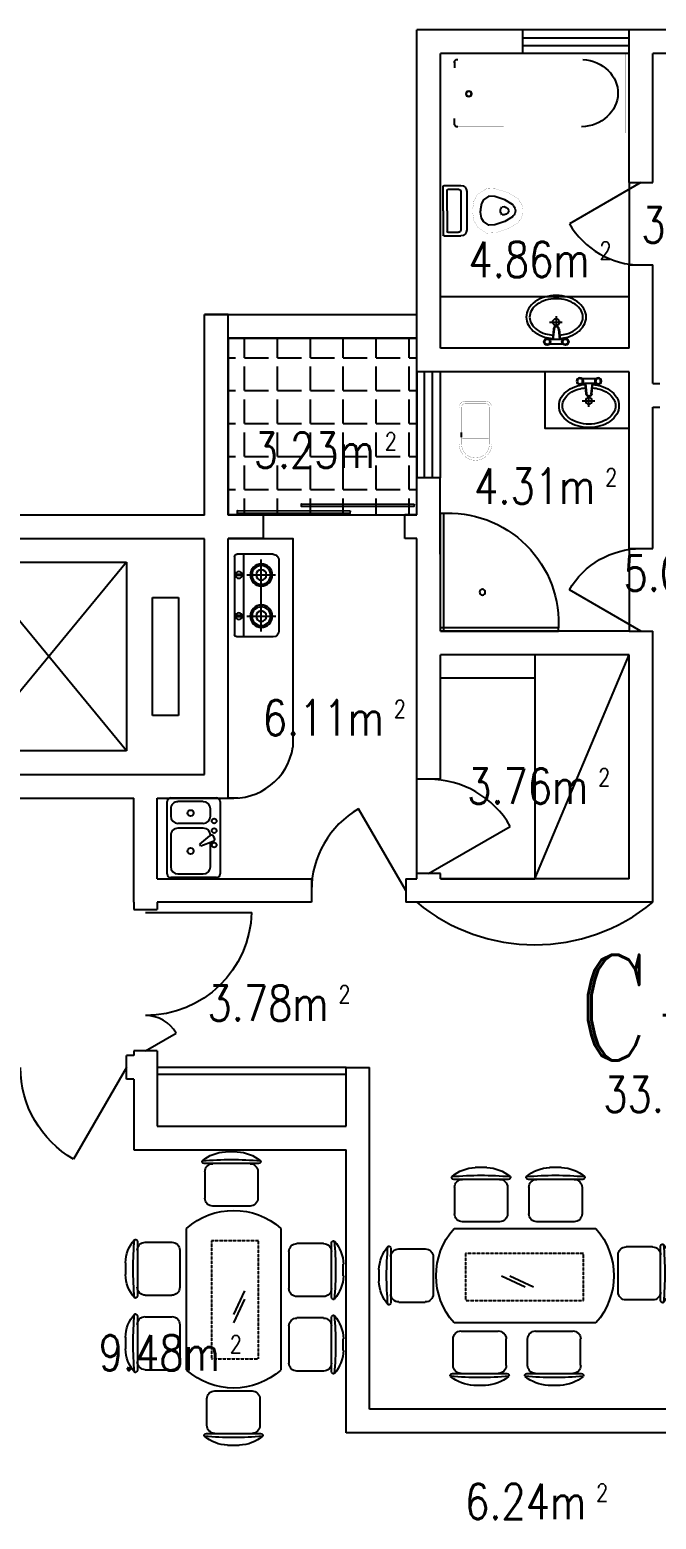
# Model space of a CAD drawing. Header units: millimetres. Extents: x 879 to 37248, y 402 to 36770.
# Drawn here: x 19767 to 25078, y 9015 to 21648 of the extents above; entities that cross this region are included whole.
import ezdxf
from ezdxf.enums import TextEntityAlignment as Align

# ---------------------------------------------------------------- set-up
doc = ezdxf.new("R2010")
doc.units = ezdxf.units.MM
doc.linetypes.add('DASH', pattern=[0.35, 0.25, -0.1])
for name, color, linetype in [('GROUND', 2, 'Continuous'), ('PJ', 8, 'Continuous'), ('PUB_TEXT', 7, 'Continuous'), ('PUB_WINDW', 7, 'Continuous'), ('STAIR', 2, 'Continuous'), ('WALL', 255, 'Continuous'), ('WD', 7, 'Continuous'), ('WINDOW', 2, 'Continuous')]:
    doc.layers.add(name, color=color, linetype=linetype)
doc.styles.add('_ROMANC', font='ROMANC.shx', dxfattribs={"width": 0.75})
doc.styles.add('DIM_FONT', font='SIMPLEX', dxfattribs={"width": 0.8})
doc.styles.add('SIMPLEX', font='SIMPLEX.SHX')
doc.styles.get("Standard").update_dxf_attribs({"font": 'arial.ttf'})

# ---------------------------------------------------------------- blocks, each defined once
blk = doc.blocks.new('_DBLK')
blk.add_line((-0.5, 0), (0, -0.866))
blk.add_arc((-0.5, 0), 1, 300, 0)
at = {"style": 'SIMPLEX', "flags": 9}
blk.add_attdef('A', text='', height=1, dxfattribs=at).set_placement((0, 1.5), align=Align.MIDDLE)
blk = doc.blocks.new('_C7SFU')
for p, q in [((166, 1329), (265, 1329)), ((797, 1329), (897, 1329)), ((-14, 1229), (446, 1229)), ((-9, 1161), (-9, 936)), ((441, 1161), (441, 936)), ((617, 1229), (1077, 1229)), ((622, 1161), (622, 936)), ((1072, 1161), (1072, 936)), ((1200, 800), (0, 800)), ((58, 869), (373, 869)), ((690, 869), (1005, 869)), ((-538, 168), (-538, 628)), ((-470, 623), (-245, 623)), ((-178, 240), (-178, 555)), ((1390, 538), (1390, 223)), ((1682, 605), (1457, 605)), ((1750, 610), (1750, 150)), ((-638, 348), (-638, 447)), ((1850, 430), (1850, 331)), ((-470, 173), (-245, 173)), ((1682, 155), (1457, 155)), ((0, 0), (1200, 0)), ((2, -350), (2, -125)), ((385, -57), (70, -57)), ((452, -350), (452, -125)), ((634, -350), (634, -125)), ((1016, -57), (701, -57)), ((1084, -350), (1084, -125)), ((457, -417), (-3, -417)), ((1089, -417), (629, -417)), ((277, -517), (178, -517)), ((908, -517), (809, -517))]:
    blk.add_line(p, q)
at = {"linetype": 'DASH'}
blk.add_lwpolyline([(95, 611), (1095, 611), (1095, 212), (95, 212)], close=True, dxfattribs=at)
for points in [[(401, 400), (601, 494)], [(471, 400), (671, 494)]]:
    blk.add_lwpolyline(points)
for centre, radius, start, end in [((176, 1014), 316, 91.7651, 130.7265), ((216, -1449), 2713, 84.8023, 95.1977), ((255, 1014), 316, 49.2735, 88.2349), ((807, 1014), 316, 91.7651, 130.7265), ((847, -1449), 2713, 84.8023, 95.1977), ((887, 1014), 316, 49.2735, 88.2349), ((-24, 1245), 10, 130.7265, 202.67), ((-14, 1249), 20, 202.67, 270), ((58, 1161), 67.5, 90, 180), ((373, 1161), 67.5, 0, 90), ((446, 1249), 20, 270, 337.33), ((455, 1245), 10, 337.33, 49.2735), ((608, 1245), 10, 130.7265, 202.67), ((617, 1249), 20, 202.67, 270), ((690, 1161), 67.5, 90, 180), ((1005, 1161), 67.5, 0, 90), ((1077, 1249), 20, 270, 337.33), ((1086, 1245), 10, 337.33, 49.2735), ((58, 936), 67.5, 180, 270), ((373, 936), 67.5, 270, 0), ((690, 936), 67.5, 180, 270), ((1005, 936), 67.5, 270, 0), ((449, 400), 602, 138.3193, 221.6807), ((751, 400), 602, 318.3193, 41.6807), ((-322, 438), 316, 139.2735, 178.2349), ((2140, 398), 2713, 174.8023, 185.1977), ((-554, 637), 10, 67.33, 139.2735), ((-558, 628), 20, 0, 67.33), ((-470, 555), 67.5, 90, 180), ((-245, 555), 67.5, 0, 90), ((1457, 538), 67.5, 90, 180), ((1682, 538), 67.5, 0, 90), ((1770, 610), 20, 112.67, 180), ((1766, 619), 10, 40.7265, 112.67), ((-928, 380), 2713, 354.8023, 5.1977), ((1534, 420), 316, 1.7651, 40.7265), ((-322, 358), 316, 181.7651, 220.7265), ((1534, 340), 316, 319.2735, 358.2349), ((-554, 159), 10, 220.7265, 292.67), ((-558, 168), 20, 292.67, 0), ((-470, 240), 67.5, 180, 270), ((-245, 240), 67.5, 270, 0), ((1457, 223), 67.5, 180, 270), ((1682, 223), 67.5, 270, 0), ((1770, 150), 20, 180, 247.33), ((1766, 141), 10, 247.33, 319.2735), ((70, -125), 67.5, 90, 180), ((385, -125), 67.5, 0, 90), ((701, -125), 67.5, 90, 180), ((1016, -125), 67.5, 0, 90), ((70, -350), 67.5, 180, 270), ((385, -350), 67.5, 270, 0), ((701, -350), 67.5, 180, 270), ((1016, -350), 67.5, 270, 0), ((-12, -433), 10, 157.33, 229.2735), ((-3, -437), 20, 90, 157.33), ((188, -202), 316, 229.2735, 268.2349), ((227, 2261), 2713, 264.8023, 275.1977), ((267, -202), 316, 271.7651, 310.7265), ((457, -437), 20, 22.67, 90), ((467, -433), 10, 310.7265, 22.67), ((629, -437), 20, 90, 157.33), ((620, -433), 10, 157.33, 229.2735), ((859, 2261), 2713, 264.8023, 275.1977), ((819, -202), 316, 229.2735, 268.2349), ((899, -202), 316, 271.7651, 310.7265), ((1089, -437), 20, 22.67, 90), ((1098, -433), 10, 310.7265, 22.67)]:
    blk.add_arc(centre, radius, start, end)
at = {"style": 'DIM_FONT', "width": 0.8, "flags": 9}
for tag in ['XSIZE', 'YSIZE']:
    blk.add_attdef(tag, (0, 0), '', height=0.5, dxfattribs=at)
blk = doc.blocks.new('M_A2ZXL')
blk.add_line((-0.472, 0), (-0.472, -1))
blk.add_arc((-0.5, 0), 1, 271.6231, 0)
blk = doc.blocks.new('M_E29JIV')
at = {"color": 0, "linetype": 'ByBlock'}
for p, q in [((0, -307), (0, 307)), ((31, 338), (419, 338)), ((358, 307), (143, 307)), ((450, 307), (450, -307)), ((82, 245), (82, 40)), ((419, -20), (419, 245)), ((48, 2), (57, -12)), ((59, 31), (163, 70)), ((173, 53), (87, -18)), ((163, 70), (173, 53)), ((143, -82), (358, -82)), ((358, -123), (143, -123)), ((82, -184), (82, -245)), ((419, -245), (419, -184)), ((419, -338), (31, -338)), ((143, -307), (358, -307))]:
    blk.add_line(p, q, dxfattribs=at)
for centre, radius in [((251, 112), 25.6), ((51, 61), 20.5), ((51, -61), 20.5), ((51, -143), 20.5), ((251, -210), 25.6)]:
    blk.add_circle(centre, radius, dxfattribs=at)
for centre, radius, start, end in [((31, 307), 30.7, 90, 180), ((143, 245), 61.4, 90, 180), ((358, 245), 61.4, 0, 90), ((419, 307), 30.7, 0, 90), ((66, 12), 20.5, 110.5377, 210), ((74, -2), 20.5, 210, 309.4623), ((143, -20), 61.4, 180, 270), ((143, -184), 61.4, 90, 180), ((358, -20), 61.4, 270, 0), ((358, -184), 61.4, 0, 90), ((143, -245), 61.4, 180, 270), ((358, -245), 61.4, 270, 0), ((31, -307), 30.7, 180, 270), ((419, -307), 30.7, 270, 0)]:
    blk.add_arc(centre, radius, start, end, dxfattribs=at)
at = {"style": 'DIM_FONT', "width": 0.8, "flags": 9}
for tag in ['XSIZE', 'YSIZE']:
    blk.add_attdef(tag, (0, 0), '', height=0.5, dxfattribs=at)
blk = doc.blocks.new('_E2UJB')
at = {"rotation": 180}
blk.add_blockref('M_E29JIV', (450, 0), dxfattribs=at)
at = {"style": 'DIM_FONT', "width": 0.8, "flags": 9}
for tag in ['XSIZE', 'YSIZE']:
    blk.add_attdef(tag, (0, 0), '', height=0.5, dxfattribs=at)
blk = doc.blocks.new('M_A14NPV')
for points in [[(0.632, 0.226), (0.629, 0.208), (-0.164, 0.208), (-0.164, 0.229)], [(0.18, 0.178), (0.177, 0.16), (-0.617, 0.16), (-0.617, 0.181)]]:
    blk.add_lwpolyline(points, close=True)
blk = doc.blocks.new('QIZ')
for p, q in [((100, 525), (-206, 525)), ((-150, -175), (-150, 525)), ((-226, -155), (-226, 505)), ((0, 479), (0, -131)), ((150, -125), (150, 475)), ((-123, 350), (123, 350)), ((-123, 0), (120, 0)), ((100, -175), (-206, -175))]:
    blk.add_line(p, q)
for points in [[(-213, 345), (-213, 353), (-166, 353), (-166, 345)], [(-213, -5), (-213, 3), (-166, 3), (-166, -5)]]:
    blk.add_lwpolyline(points, close=True)
for centre, radius in [((0, 350), 94.3), ((0, 350), 79.3), ((0, 350), 44.3), ((-190, 350), 28.2), ((-190, 0), 28.2), ((0, 0), 94.3), ((0, 0), 79.3), ((0, 0), 44.3)]:
    blk.add_circle(centre, radius)
for centre, radius, start, end in [((-206, 505), 20, 90, 180), ((100, 475), 50, 0, 90), ((100, -125), 50, 270, 0), ((-206, -155), 20, 180, 270)]:
    blk.add_arc(centre, radius, start, end)
blk = doc.blocks.new('_E3UGD')
blk.add_blockref('QIZ', (-150, -175))
at = {"style": 'DIM_FONT', "width": 0.8, "flags": 9}
for tag in ['XSIZE', 'YSIZE']:
    blk.add_attdef(tag, (0, 0), '', height=0.5, dxfattribs=at)
blk = doc.blocks.new('_E13ADP')
at = {"layer": 'PJ'}
for points in [[(-30, 0), (-30, -1000)], [(-30, 0), (970, 0)], [(0, 0), (0, -1000)], [(-30, -30), (970, -30)]]:
    blk.add_lwpolyline(points, dxfattribs=at)
blk.add_circle((326, -331), 24.8, dxfattribs=at)
blk.add_arc((38, -68), 934, 265.812, 4.188, dxfattribs=at)
at = {"style": 'DIM_FONT', "width": 0.8, "flags": 9}
for tag in ['XSIZE', 'YSIZE']:
    blk.add_attdef(tag, (0, 0), '', height=0.5, dxfattribs=at)
blk = doc.blocks.new('MIANP')
for p, q in [((9, 284), (9, 183)), ((-49, 232), (63, 232)), ((-14, 169), (-24, 77)), ((-9, 169), (-19, 77)), ((31, 169), (41, 77)), ((36, 169), (46, 77)), ((71, 77), (-48, 77)), ((71, 35), (-48, 35))]:
    blk.add_line(p, q)
for points in [[(45, 85, 0.047273), (114, 98, 0.082314), (197, 138, 0.106842), (258, 203, 0.13438), (278, 276, 0.13438), (258, 349, 0.106842), (197, 415, 0.082314), (114, 455, 0.07067), (10, 469, 0.07067), (-93, 455, 0.082314), (-176, 415, 0.106842), (-237, 349, 0.13438), (-257, 276, 0.13438)], [(42, 115, 0.047273), (106, 127, 0.082314), (180, 162, 0.106842), (232, 219, 0.13438), (248, 276, 0.13438), (232, 334, 0.106842), (180, 390, 0.082314), (106, 426, 0.07067), (10, 439, 0.07067), (-85, 426, 0.082314), (-159, 390, 0.106842), (-211, 334, 0.13438), (-227, 276, 0.13438)], [(-257, 276, 0.13438), (-237, 203, 0.106842), (-176, 138, 0.082314), (-93, 98, 0.048274), (-23, 85, 0.048274)], [(-227, 276, 0.13438), (-211, 219, 0.106842), (-159, 162, 0.082314), (-85, 127, 0.048274), (-20, 115, 0.048274)]]:
    blk.add_lwpolyline(points, format="xyb")
for centre, radius in [((9, 232), 29.7), ((-70, 56), 30.2), ((-70, 56), 23.5), ((92, 56), 30.2), ((92, 56), 23.5)]:
    blk.add_circle(centre, radius)
for radius in [24.8, 19.8]:
    blk.add_arc((11, 169), radius, 0, 180)
blk = doc.blocks.new('_E4UDG')
at = {"xscale": 0.9499999999999998, "yscale": 0.9499999999999998, "zscale": 0.9499999999999998, "rotation": 270}
blk.add_blockref('MIANP', (-417, 10), dxfattribs=at)
at = {"style": 'DIM_FONT', "width": 0.8, "flags": 9}
for tag in ['XSIZE', 'YSIZE']:
    blk.add_attdef(tag, (0, 0), '', height=0.5, dxfattribs=at)
blk = doc.blocks.new('M_E2')
blk.add_line((-306, -118), (-266, -118))
at = {"const_width": 1.5}
for points in [[(-366, 138, 0.97895), (-366, -138, 0.97895)], [(0, 88, 0.462192), (-59, 137, 0.462192)], [(-366, 118, 0.97895), (-366, -118, 0.97895)], [(-306, 118, 0.414214), (-316, 108, 0.414214)], [(-20, 88, 0.414214), (-50, 118, 0.414214)], [(-316, -108, 0.414214), (-306, -118, 0.414214)], [(-59, -137, 0.462192), (0, -88, 0.462192)], [(-50, -118, 0.414214), (-20, -88, 0.414214)]]:
    blk.add_lwpolyline(points, format="xyb", dxfattribs=at)
for points in [[(-366, 137), (-59, 137)], [(-316, 118), (-366, 118)], [(-340, 118), (-266, 118)], [(-316, 108), (-316, -108)], [(-50, 118), (-267, 118)], [(-20, -88), (-20, 88)], [(0, 88), (0, -88)], [(-316, -118), (-366, -118)], [(-340, -118), (-266, -118)], [(-266, -118), (-50, -118)], [(-381, -137), (-59, -137)]]:
    blk.add_lwpolyline(points, dxfattribs=at)
at = {"width": 0.8, "flags": 9}
for tag in ['XSIZE', 'YSIZE']:
    blk.add_attdef(tag, (0, 0), '', height=0.5, dxfattribs=at)
blk = doc.blocks.new('_WBLK')
for p, q in [((-0.5, 0.5), (0.5, 0.5)), ((0.5, 0.167), (-0.5, 0.167)), ((0.5, -0.167), (-0.5, -0.167)), ((-0.5, -0.5), (0.5, -0.5))]:
    blk.add_line(p, q)
at = {"style": 'SIMPLEX', "flags": 9}
blk.add_attdef('A', text='', height=1, dxfattribs=at).set_placement((0, 1.5), align=Align.MIDDLE)
blk = doc.blocks.new('M_E4')
for p, q in [((670, -80), (670, -137)), ((670, -86), (670, -97)), ((670, -663), (670, -614))]:
    blk.add_line(p, q)
at = {"const_width": 1.5}
for points in [[(-750, -750), (-750, 0)], [(-750, 0), (750, 0)], [(750, 0), (750, -750)], [(608, -56), (640, -56)], [(670, -90), (670, -656)], [(670, -663), (670, -655)], [(750, -750), (-750, -750)]]:
    blk.add_lwpolyline(points, dxfattribs=at)
for points in [[(-399, -56, 0.930688), (-388, -693, 0.930688)], [(670, -86, 0.414214), (640, -56, 0.414214)], [(670, -90, 0.041784), (670, -85, 0.412615)], [(640, -693, 0.414214), (670, -663, 0.414214)]]:
    blk.add_lwpolyline(points, format="xyb", dxfattribs=at)
at = {"const_width": 1.5, "flags": 128}
for points in [[(-399, -56), (608, -56)], [(-399, -694), (645, -692)]]:
    blk.add_lwpolyline(points, dxfattribs=at)
for radius in [25, 23]:
    blk.add_circle((550, -381), radius)
blk.add_arc((640, -663), 30, 270, 280.176)
at = {"width": 0.8, "flags": 9}
for tag in ['XSIZE', 'YSIZE']:
    blk.add_attdef(tag, (0, 0), '', height=0.5, dxfattribs=at)
blk = doc.blocks.new('M_E7')
for p, q in [((-201, 62), (-201, -265)), ((-10, 112), (-151, 112)), ((-150, 61), (-150, -264)), ((-41, 81), (-130, 81)), ((-36, -102), (-36, 76)), ((0, -102), (0, 102)), ((-36, -102), (-36, -279)), ((0, -102), (0, -305)), ((-10, -315), (-151, -315)), ((-41, -284), (-130, -284))]:
    blk.add_line(p, q)
at = {"const_width": 1}
for points in [[(-651, -24), (-637, -1), (-550, 51), (-451, 83), (-371, 88), (-294, 37), (-262, -18), (-252, -84), (-252, -102)], [(-651, -180), (-637, -202), (-550, -254), (-451, -287), (-371, -292), (-294, -240), (-262, -186), (-252, -119), (-252, -102)]]:
    blk.add_lwpolyline(points, dxfattribs=at)
for points in [[(-597, -59), (-590, -49), (-523, -9), (-438, 19), (-389, 22), (-343, -9), (-325, -40), (-317, -89), (-317, -102)], [(-596, -145), (-590, -154), (-523, -194), (-438, -222), (-389, -225), (-343, -194), (-325, -164), (-317, -114), (-317, -102)]]:
    blk.add_lwpolyline(points)
blk.add_lwpolyline([(-644, -15, 0.39866), (-643, -191, 0.39866)], format="xyb", dxfattribs=at)
for centre, radius, start, end in [((-151, 62), 50, 90, 180), ((-130, 61), 20, 90, 180), ((-41, 76), 5, 0, 90), ((-10, 102), 10, 0, 90), ((-551, -102), 62.6, 137.0381, 223.979), ((-511, -114), 47.8, 77.2641, 164.6652), ((-511, -89), 47.8, 195.3348, 282.7359), ((-541, -103), 54.1, 1.1332, 40.3816), ((-541, -101), 54.1, 319.6184, 358.8668), ((-151, -265), 50, 180, 270), ((-130, -264), 20, 180, 270), ((-41, -279), 5, 270, 0), ((-10, -305), 10, 270, 0)]:
    blk.add_arc(centre, radius, start, end)
at = {"width": 0.8, "flags": 9}
for tag in ['XSIZE', 'YSIZE']:
    blk.add_attdef(tag, (0, 0), '', height=0.5, dxfattribs=at)
blk = doc.blocks.new('1T4F52深新月')
at = {"layer": 'WD'}
h = blk.add_hatch(dxfattribs=at)
h.set_pattern_fill('ANGLE', color=256, scale=40, style=0)
h.set_pattern_definition([(90, (49247.31, -27513.9), (279.4, 1e-12), [203.2, -76.2]), (2e-13, (49247.31, -27513.9), (1e-12, -279.4), [203.2, -76.2])])
h.paths.add_polyline_path([(6022.1, -14382.1), (6022.1, -12884.5), (4421.7, -12884.5), (4421.7, -14382.1)])
at = {"layer": 'GROUND'}
for p, q in [((7822.1, -11562.9), (7822.1, -12262.9)), ((7822.1, -14668.7), (7822.1, -15368.7)), ((6022.1, -17424.7), (6022.1, -16624.7))]:
    blk.add_line(p, q, dxfattribs=at)
at = {"layer": 'STAIR'}
for p, q in [((3561.7, -16384.5), (2241.7, -14784.5)), ((3561.7, -14784.5), (2241.7, -16384.5)), ((2241.7, -14784.5), (3561.7, -14784.5)), ((3561.7, -14784.5), (3561.7, -16384.5)), ((3781.7, -16084.5), (3781.7, -15084.5)), ((3781.7, -15084.5), (4001.7, -15084.5)), ((4001.7, -15084.5), (4001.7, -16084.5)), ((4001.7, -16084.5), (3781.7, -16084.5)), ((3561.7, -16384.5), (2241.7, -16384.5))]:
    blk.add_line(p, q, dxfattribs=at)
at = {"layer": 'WALL'}
for p, q in [((6021.2, -13169), (6022.1, -10268.7)), ((6922.1, -10268.7), (6022.1, -10268.7)), ((6922.1, -10468.7), (6922.1, -10268.7)), ((9022.1, -10268.7), (7822.1, -10268.7)), ((7822.1, -10468.7), (7822.1, -10268.7)), ((6222.1, -12968.7), (6222.1, -10468.7)), ((6922.1, -10468.7), (6222.1, -10468.7)), ((7822.1, -11562.9), (7822.1, -10468.7)), ((9222.1, -10468.7), (8022.1, -10468.7)), ((8022.1, -11562.9), (8022.1, -10468.7)), ((7822.1, -11562.9), (8022.1, -11562.9)), ((7822.1, -12968.7), (7822.1, -12262.9)), ((7822.1, -12262.9), (8022.1, -12262.9)), ((8022.1, -13268.7), (8022.1, -12262.9)), ((4221.7, -14384.5), (4221.7, -12684.5)), ((4421.7, -12684.5), (4221.7, -12684.5)), ((4421.7, -14382.1), (4421.7, -12684.5)), ((7822.1, -12968.7), (6222.1, -12968.7)), ((6221.2, -13169), (6021.2, -13169)), ((6222.1, -13168.7), (6040.1, -13168.9)), ((7822.1, -13168.7), (6222.1, -13168.7)), ((7822.1, -14668.7), (7822.1, -13168.7)), ((8022.1, -13268.7), (8082.1, -13268.7)), ((8022.1, -14668.7), (8022.1, -13468.7)), ((8022.1, -13468.7), (8082.1, -13468.7)), ((6022.1, -14382.1), (6021.2, -14069)), ((6221.2, -14069), (6021.2, -14069)), ((6222.1, -15368.7), (6221.2, -14069)), ((4221.7, -14384.5), (1963.1, -14384.5)), ((4721.7, -14382.1), (4421.7, -14382.1)), ((4721.7, -14582.1), (4721.7, -14382.1)), ((6022.1, -14382.1), (5921.7, -14382.1)), ((5921.7, -14582.1), (5921.7, -14382.1)), ((4221.7, -14584.5), (2021.7, -14584.5)), ((4221.7, -16584.5), (4221.7, -14584.5)), ((4421.7, -16784.5), (4421.7, -14582.1)), ((4721.7, -14582.1), (4421.7, -14582.1)), ((6022.1, -14582.1), (5921.7, -14582.1)), ((6022.1, -16624.7), (6022.1, -14582.1)), ((7822.1, -14668.7), (8022.1, -14668.7)), ((7822.1, -15368.7), (6222.1, -15368.7)), ((7822.1, -15368.7), (8022.1, -15368.7)), ((7822.1, -15368.7), (7822.1, -15368.7)), ((8022.1, -17668.7), (8022.1, -15368.7)), ((6222.1, -16624.7), (6222.1, -15568.7)), ((7822.1, -15568.7), (6222.1, -15568.7)), ((7822.1, -17468.7), (7822.1, -15568.7)), ((2035, -16584.5), (3321.7, -16584.5)), ((3321.7, -16584.5), (4221.7, -16584.5)), ((6222.1, -16624.7), (6022.1, -16624.7)), ((1821.7, -16784.5), (3621.7, -16784.5)), ((3622, -17384.9), (3621.7, -16784.5)), ((3821.7, -16784.5), (4421.7, -16784.5)), ((3822.1, -17468.7), (3821.7, -16784.5)), ((3622.1, -17668.7), (3622, -17384.9)), ((6022.1, -17468.7), (6022.1, -17424.7)), ((6222.1, -17424.7), (6022.1, -17424.7)), ((6222.1, -17468.7), (6222.1, -17424.7)), ((3822.1, -17468.7), (5129.1, -17468.7)), ((5129.1, -17468.7), (5129.1, -17668.7)), ((5929.1, -17468.7), (5929.1, -17668.7)), ((5929.1, -17468.7), (6022.1, -17468.7)), ((7822.1, -17468.7), (6222.1, -17468.7)), ((3622.1, -17668.7), (3622.1, -17668.7)), ((3622.1, -17668.7), (3622.1, -17728.7)), ((5129.1, -17668.7), (3822.1, -17668.7)), ((3822.1, -17668.7), (3822.1, -17728.7)), ((6022.1, -17668.7), (5929.1, -17668.7)), ((8022.1, -17668.7), (6022.1, -17668.7)), ((3622.1, -17728.7), (3822.1, -17728.7)), ((3622.1, -18928.7), (3622.1, -18968.7)), ((3822.1, -18928.7), (3622.1, -18928.7)), ((3822.1, -18928.7), (3822.1, -18968.7)), ((3562.1, -19168.7), (3562.1, -18968.7)), ((3622.1, -18968.7), (3562.1, -18968.7)), ((3822.1, -18968.7), (3822.1, -19568.7)), ((5422.1, -19568.7), (5422.1, -19068.7)), ((5422.1, -19068.7), (5622.1, -19068.7)), ((5422.1, -19068.7), (5622.1, -19068.7)), ((5622.1, -19568.7), (5622.1, -19068.7)), ((3622.1, -19168.7), (3562.1, -19168.7)), ((3622.1, -19168.7), (3622.1, -19768.7)), ((3822.1, -19568.7), (5422.1, -19568.7)), ((5622.1, -21968.7), (5622.1, -19568.7)), ((3622.1, -19768.7), (5422.1, -19768.7)), ((5422.1, -22168.7), (5422.1, -19768.7)), ((12922.1, -21968.7), (5622.1, -21968.7)), ((9922.1, -22168.7), (5422.1, -22168.7))]:
    blk.add_line(p, q, dxfattribs=at)
at = {"layer": 'WD'}
for points in [[(7822.1, -12533), (6222.1, -12533)], [(7107.3, -13168.7), (7107.3, -13646.8), (7822.1, -13646.8)], [(4421.7, -14582.1), (4971.7, -14582.1), (4971.7, -16353)], [(7822.1, -15568.7), (7022.1, -15568.7), (7022.1, -17468.7), (7822.1, -15568.7)], [(7022.1, -15768.7), (6222.1, -15768.7)], [(4506.9, -16784.4), (4421.7, -16784.5)], [(6222.1, -17468.7), (7022.1, -17468.7)], [(5422.1, -19068.7), (3822.1, -19068.7)], [(5422.1, -19128), (3822.1, -19128)]]:
    blk.add_lwpolyline(points, dxfattribs=at)
blk.add_lwpolyline([(6022.1, -14382.1), (6022.1, -12884.5), (4421.7, -12884.5), (4421.7, -14382.1)], close=True, dxfattribs=at)
for centre, radius, start, end in [((4463.7, -16271.8), 514.4, 265.31429, 350.92554), ((7022.1, -16459.7), 1569, 230.40457, 309.59543)]:
    blk.add_arc(centre, radius, start, end, dxfattribs=at)
at = {"layer": 'WINDOW'}
for points in [[(4221.7, -12684.5), (6022.1, -12684.5)], [(4421.7, -12884.5), (6022.1, -12884.5)]]:
    blk.add_lwpolyline(points, dxfattribs=at)
at = {"layer": 'WD', "xscale": -1.019997, "yscale": 0.9, "zscale": 0.9}
blk.add_blockref('M_E4', (7023.6, -10468.7), dxfattribs=at)
at = {"layer": 'WD', "xscale": -1}
blk.add_blockref('M_E7', (6244.3, -11701.3), dxfattribs=at)
at = {"layer": 'WD', "rotation": 89.99999999999977}
blk.add_blockref('_E4UDG', (7204, -12550.3), dxfattribs=at)
at = {"layer": 'WD', "xscale": -1}
for name, p, rotation in [('_E4UDG', (7481.7, -13612.6), 90.00000000000024), ('M_E2', (6519.6, -13418.6), 270.0000000000002), ('_E13ADP', (6252.1, -15368.7), 180.0000000000002), ('_E3UGD', (4853.5, -15067.2), 180.0000000000001), ('_C7SFU', (4070, -21635.2), 270.0000000000002), ('_C7SFU', (6339.2, -20436.1), 180.0000000000002)]:
    blk.add_blockref(name, p, dxfattribs=dict(at, rotation=rotation))
at = {"layer": 'WD'}
blk.add_blockref('_E2UJB', (3904.9, -17121.6), dxfattribs=at)
at = {"layer": 'WINDOW'}
for name, p, xscale, yscale, zscale in [('_WBLK', (7372.1, -10368.7), -900, 200, 900), ('_DBLK', (5529.1, -17568.7), -800, -800, 800), ('_DBLK', (3112.1, -19068.7), -900, 900, 900)]:
    blk.add_blockref(name, p, dxfattribs=dict(at, xscale=xscale, yscale=yscale, zscale=zscale))
for name, p, xscale, yscale, zscale, rotation in [('_DBLK', (7922.1, -11912.9), -700, -700, 700, 90.00000000000024), ('_WBLK', (6121.2, -13619), -900, 200, 900, 90.00000000000024), ('M_A14NPV', (5241.2, -14562.5), -1200, -1200, 1200, 180.0000000000002), ('_DBLK', (7922.1, -15018.7), -700, 700, 700, 270.0000000000002), ('_DBLK', (6122.1, -17024.7), 800, 800, 800, 90.00000000000024), ('M_A2ZXL', (3722.1, -18178.7), -900, 900, 900, 90.00000000000024), ('_DBLK', (3722.1, -18778.7), 300, 300, 300, 90.00000000000024)]:
    blk.add_blockref(name, p, dxfattribs=dict(at, xscale=xscale, yscale=yscale, zscale=zscale, rotation=rotation))
at = {"layer": 'PUB_TEXT', "style": 'DIM_FONT', "width": 0.8}
for s, p in [('3.59m', (8954.2, -11924.1)), ('4.86m', (7488.3, -12216.7)), ('3.23m', (5667.8, -13834.8)), ('4.31m', (7536.5, -14138.6)), ('5.03m', (8803, -14877.6)), ('6.11m', (5744.9, -16103.9)), ('3.76m', (7477.3, -16683.3)), ('3.78m', (5275.3, -18523.3)), ('33.83m', (8837.3, -19297.9)), ('6.24m', (7459.7, -22751.4))]:
    blk.add_text(s, height=300, dxfattribs=at).set_placement(p, align=Align.MIDDLE_RIGHT)
for p in [(7488.3, -12216.7), (5667.8, -13834.8), (7536.5, -14138.6), (5744.9, -16103.9), (7477.3, -16683.3), (5275.3, -18523.3), (7459.7, -22751.4)]:
    blk.add_text(' 2', height=150, dxfattribs=at).set_placement(p)
at = {"layer": 'PUB_TEXT', "color": 3, "style": '_ROMANC', "width": 0.75}
blk.add_text('C-3', height=896, dxfattribs=at).set_placement((7387.5, -19009.5))
at = {"layer": 'PUB_TEXT', "style": 'DIM_FONT', "width": 0.8}
blk.add_text('9.48m', height=300, rotation=359.87794, dxfattribs=at).set_placement((4353.7, -21491.4), align=Align.MIDDLE_RIGHT)
blk.add_text(' 2', height=150, rotation=359.87794, dxfattribs=at).set_placement((4353.7, -21491.4))

msp = doc.modelspace()

# ---------------------------------------------------------------- block references
at = {"layer": 'PUB_WINDW'}
msp.add_blockref('1T4F52深新月', (17026, 31916), dxfattribs=at)

doc.saveas('drawing.dxf')
